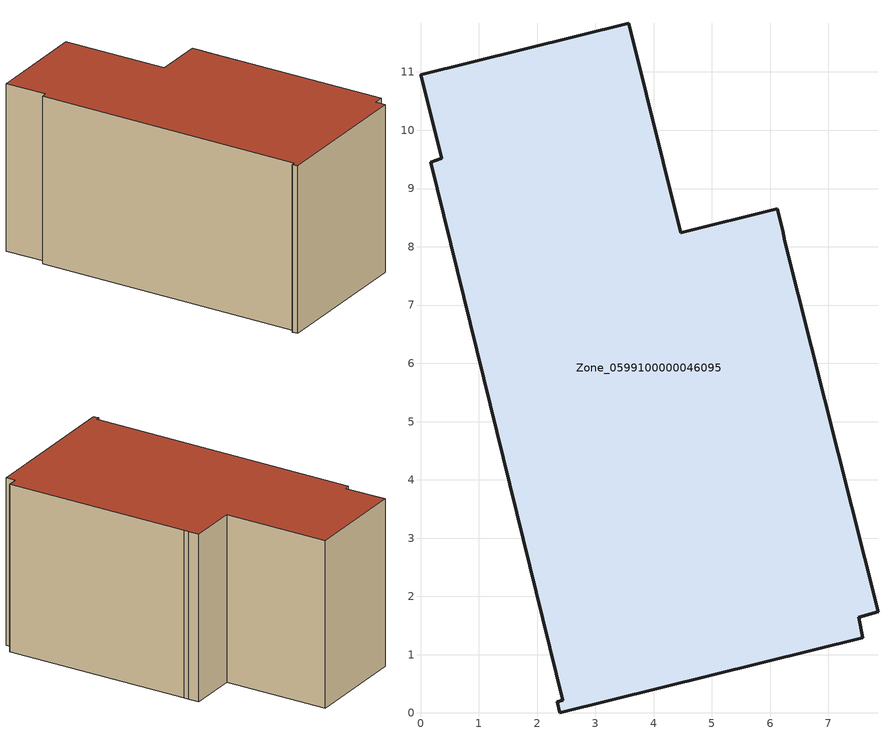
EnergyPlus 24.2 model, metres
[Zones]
Zone_0599100000046095
 floor ground (C_G): 7.52,1.65 7.59,1.29 2.39,0 2.34,0.19 2.44,0.22 0.18,9.45 0.36,9.52 0,10.95 3.57,11.84 4.47,8.24 6.12,8.65 6.21,8.28 6.25,8.09 7.85,1.74 z0
 wall outside (C_F): 0.36,9.52 0.18,9.45 2.44,0.22 2.34,0.19 2.39,0 7.59,1.29 7.52,1.65 7.85,1.74 6.25,8.09 6.21,8.28 6.12,8.65 4.47,8.24 3.57,11.84 0,10.95 0.36,9.52 z0:5.96
 roof outside (C_R): 2.39,0 7.59,1.29 7.52,1.65 7.85,1.74 6.25,8.09 6.21,8.28 6.12,8.65 4.47,8.24 3.57,11.84 0,10.95 0.36,9.52 0.18,9.45 2.44,0.22 2.34,0.19 z5.96
[BUILDING]
Pand.0599100000046095: North Axis=0; Terrain=City; Loads Convergence Tolerance Value=0.04; Temperature Convergence Tolerance Value=0.4; Solar Distribution=FullExterior; Maximum Number of Warmup Days=25; Minimum Number of Warmup Days=1
[Site:Location]
Rotterdam.The.Hague.AP_ZH_NLD Design_Conditions: Latitude=51.96; Longitude=4.45; Time Zone=1; Elevation=-4.5
[SITE:GROUNDTEMPERATURE:BUILDINGSURFACE]
18, 18, 18, 18, 18, 18, 18, 18, 18, 18, 18, 18
[MATERIAL] Thermal Absorptance=0.9; Solar Absorptance=0.7; Visible Absorptance=0.7
Name | Roughness | Thickness | Conductivity | Density | Specific Heat
G.TC.1992-2005 | MediumSmooth | 0.15 | 0.06 | 540 | 1210
F.TC.1992-2005 | Rough | 0.3 | 0.12 | 1920 | 840
R.TC.1992-2005 | MediumRough | 0.2 | 0.08 | 1500 | 1000
[CONSTRUCTION]
C_G: G.TC.1992-2005
C_F: F.TC.1992-2005
C_R: R.TC.1992-2005
[ZONE]
Zone_0599100000046095: Type=1; Multiplier=1; Ceiling Height=Autocalculate; Volume=Autocalculate; Floor Area=autocalculate; Part of Total Floor Area=Yes
[ZONEINFILTRATION:DESIGNFLOWRATE]
Infil_Zone_0599100000046095: Zone or ZoneList or Space or SpaceList=Zone_0599100000046095; Schedule=AlwaysOn; Design Flow Rate Calculation Method=Flow/Area; Flow Rate per Floor Area=0.0015; Constant Term Coefficient=1; Temperature Term Coefficient=0; Velocity Term Coefficient=0; Velocity Squared Term Coefficient=0
[HVACTEMPLATE:ZONE:IDEALLOADSAIRSYSTEM]
Zone_0599100000046095: Maximum Heating Supply Air Temperature=50; Minimum Cooling Supply Air Temperature=13; Maximum Heating Supply Air Humidity Ratio=0.0156; Minimum Cooling Supply Air Humidity Ratio=0.0077; Heating Limit=NoLimit; Cooling Limit=NoLimit; Dehumidification Control Type=ConstantSensibleHeatRatio; Cooling Sensible Heat Ratio=0.7; Dehumidification Setpoint=60; Humidification Control Type=None; Humidification Setpoint=30; Outdoor Air Method=None; Outdoor Air Flow Rate per Person=0.00944; Outdoor Air Flow Rate per Zone Floor Area=0; Outdoor Air Flow Rate per Zone=0; Demand Controlled Ventilation Type=None; Outdoor Air Economizer Type=NoEconomizer; Heat Recovery Type=None; Sensible Heat Recovery Effectiveness=0.7; Latent Heat Recovery Effectiveness=0.65
[ZONECONTROL:THERMOSTAT]
ThermostatControl_Zone_0599100000046095: Zone or ZoneList=Zone_0599100000046095; Control Type Schedule=DualSetpointControlType; Control 1=Thermostat_Zone_0599100000046095; Temperature Difference Between Cutout And Setpoint=0
[THERMOSTATSETPOINT:DUALSETPOINT]
Thermostat_Zone_0599100000046095: Heating Setpoint Temperature Schedule=HeatingSetpoint_Zone_0599100000046095; Cooling Setpoint Temperature Schedule=CoolingSetpoint_Zone_0599100000046095
[SCHEDULE:COMPACT]
HeatingSetpoint_Zone_0599100000046095: Through: 12/31, For: AllDays, Until: 24:00, 21
CoolingSetpoint_Zone_0599100000046095: Through: 12/31, For: AllDays, Until: 24:00, 24
DualSetpointControlType: Through: 12/31, For: AllDays, Until: 24:00, 4
AlwaysOn: Through: 12/31, For: AllDays, Until: 24:00, 1
